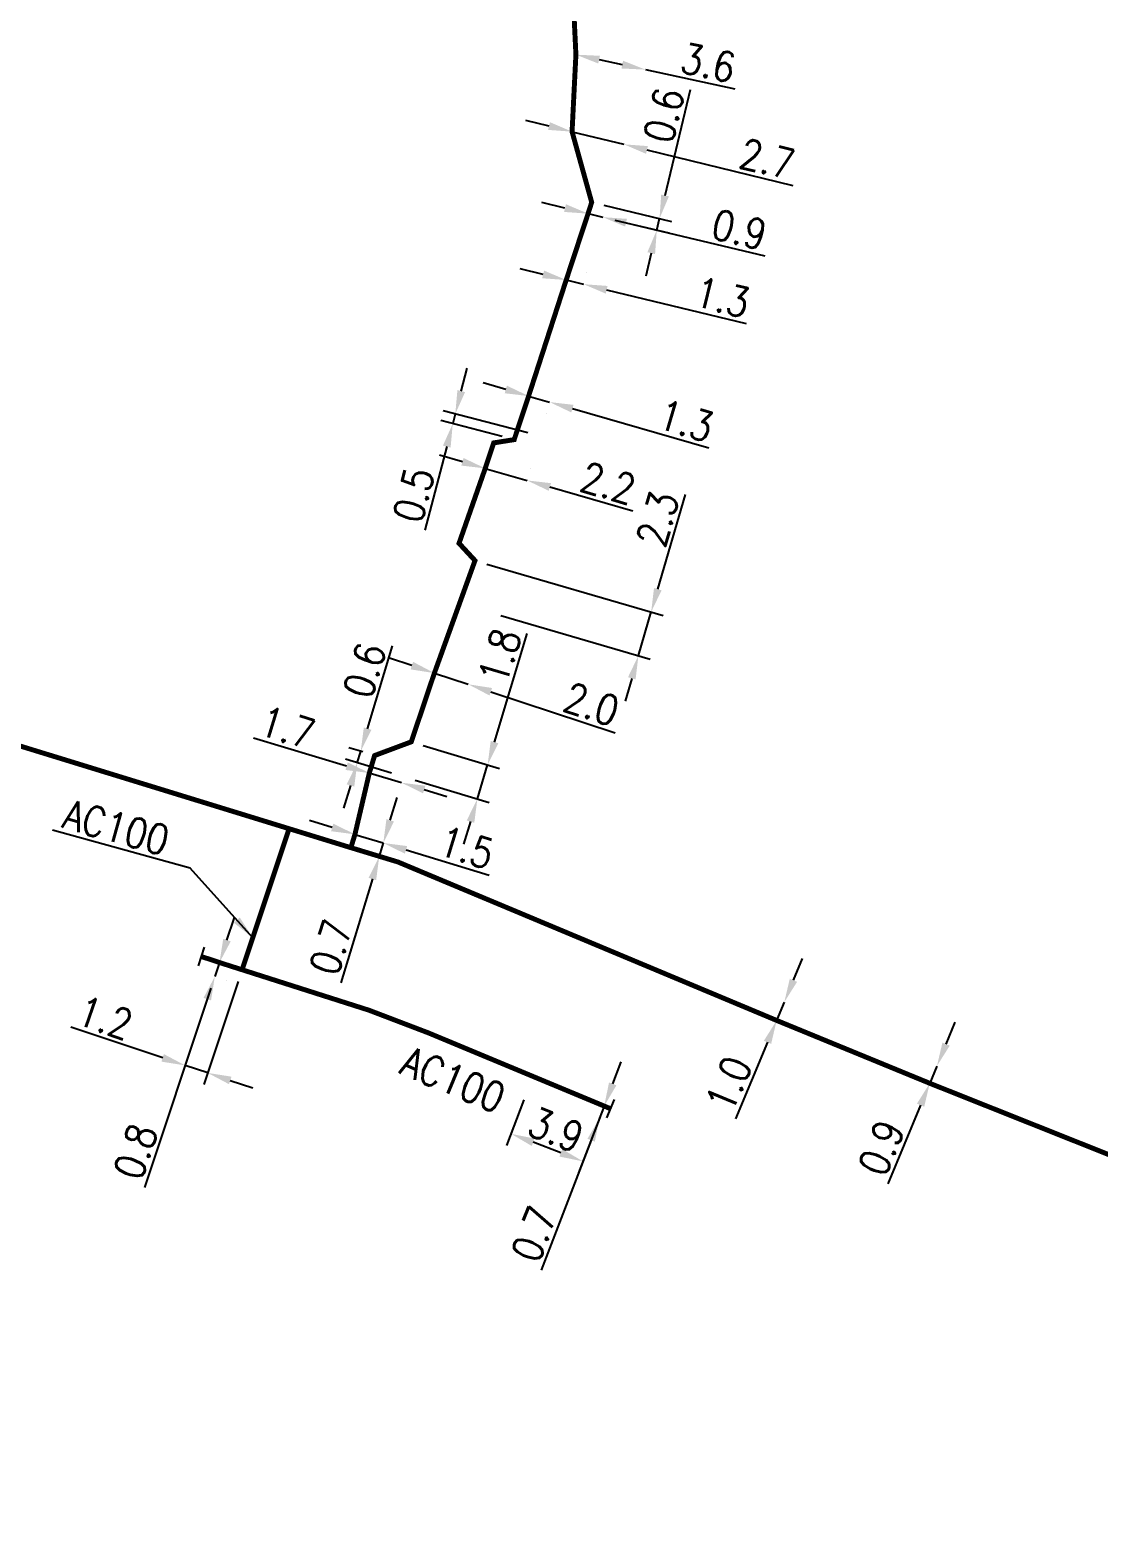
# Model space of a CAD drawing. Header units: millimetres. Extents: x 113999 to 115000, y 123996 to 125006.
# Drawn here: x 114418 to 114472, y 124821.9 to 124898.1 of the extents above; entities that cross this region are included whole.
import ezdxf
from ezdxf.enums import TextEntityAlignment as Align

# ---------------------------------------------------------------- set-up
doc = ezdxf.new("R2010")
doc.units = ezdxf.units.MM
doc.header["$PDMODE"] = 34
doc.linetypes.add('L_25_AP', pattern=[2000, 1000, 1000])
doc.linetypes.add('L_25_PE', pattern=[2000, 1000, 1000])
doc.layers.get('0').update_dxf_attribs({"linetype": 'CONTINUOUS'})
doc.layers.get('Defpoints').update_dxf_attribs({"linetype": 'CONTINUOUS'})
doc.layers.add('L_150', color=1, linetype='CONTINUOUS')
doc.layers.add('L_340', color=7, linetype='CONTINUOUS')
doc.styles.get("Standard").update_dxf_attribs({"font": 'romans.shx', "width": 0.85})
doc.dimstyles.get("Standard").update_dxf_attribs({"dimtxt": 1.5, "dimasz": 1.2, "dimexe": 0.625, "dimexo": 0.625, "dimgap": 0.25, "dimtad": 1, "dimdec": 1, "dimzin": 0, "dimdsep": 46, "dimtxsty": 'Standard', "dimcen": -0.5, "dimadec": 0, "dimazin": 0, "dimtfac": 1, "dimtdec": 1, "dimtmove": 0, "dimatfit": 3, "dimfxl": 0, "dimtolj": 1, "dimtzin": 0, "dimarcsym": 0})

# ---------------------------------------------------------------- blocks, each defined once
blk = doc.blocks.new('L_340_07')
at = {"color": 0, "linetype": 'Continuous', "const_width": 0.25, "flags": 128}
blk.add_lwpolyline([(0, 0), (0.35, 0)], dxfattribs=at)
at = {"color": 0, "linetype": 'Continuous', "flags": 128}
blk.add_lwpolyline([(0.35, -0.5), (0.35, 0.5)], dxfattribs=at)
at = {"color": 0, "linetype": 'Continuous', "width": 0.75, "flags": 3}
for tag, p in [('DEF_LEG', (0.723, -3.465)), ('DEF_COUP', (0.723, -5.965)), ('DEF_TYPE', (0.723, -8.465))]:
    blk.add_attdef(tag, text='', height=1.2, dxfattribs=at).set_placement(p, align=Align.MIDDLE)
blk = doc.blocks.new('*D97')
at = {"layer": 'Defpoints', "color": 0, "linetype": 'Continuous', "transparency": 16777216}
for p in [(114426.955, 124851.102), (114427.311, 124850.192), (114427.311, 124850.192)]:
    blk.add_point(p, dxfattribs=at)
at = {"layer": 'L_340', "color": 0, "linetype": 'Continuous', "lineweight": -2, "transparency": 16777216}
for p, q in [((114427.927, 124852.042), (114428.307, 124853.181)), ((114427.548, 124850.904), (114427.311, 124850.192)), ((114427.548, 124850.904), (114428.141, 124850.706)), ((114427.904, 124849.995), (114427.904, 124849.995)), ((114426.931, 124849.054), (114423.755, 124839.524))]:
    blk.add_line(p, q, dxfattribs=at)
at = {"layer": 'L_340', "color": 0, "linetype": 'Continuous', "transparency": 16777216}
for points in [[(114427.738, 124852.106), (114428.117, 124851.979), (114427.548, 124850.904)], [(114426.742, 124849.117), (114427.121, 124848.991), (114427.311, 124850.192)]]:
    blk.add_solid(points, dxfattribs=at)
at = {"layer": 'L_340', "color": 0, "linetype": 'Continuous', "transparency": 16777216, "insert": (114423.307, 124841.345), "char_height": 1.5, "attachment_point": 5, "rotation": 71.56511}
blk.add_mtext('\\A1;0.8', dxfattribs=at)
blk = doc.blocks.new('*D98')
at = {"layer": 'Defpoints', "color": 0, "linetype": 'Continuous', "transparency": 16777216}
for p in [(114428.691, 124850.539), (114427.311, 124850.192), (114425.813, 124845.7)]:
    blk.add_point(p, dxfattribs=at)
at = {"layer": 'L_150', "color": 0, "linetype": 'Continuous', "lineweight": -2, "transparency": 16777216}
for p, q in [((114428.494, 124849.946), (114426.754, 124844.727)), ((114427.113, 124849.6), (114425.616, 124845.107)), ((114424.675, 124846.079), (114420.024, 124847.629)), ((114426.952, 124845.32), (114425.813, 124845.7)), ((114428.09, 124844.941), (114429.228, 124844.561))]:
    blk.add_line(p, q, dxfattribs=at)
at = {"layer": 'L_150', "color": 0, "linetype": 'Continuous', "transparency": 16777216}
for points in [[(114424.738, 124846.269), (114424.612, 124845.889), (114425.813, 124845.7)], [(114428.153, 124845.13), (114428.027, 124844.751), (114426.952, 124845.32)]]:
    blk.add_solid(points, dxfattribs=at)
at = {"layer": 'L_150', "color": 0, "linetype": 'Continuous', "transparency": 16777216, "insert": (114421.758, 124848.105), "char_height": 1.5, "attachment_point": 5, "rotation": 341.56511}
blk.add_mtext('\\A1;1.2', dxfattribs=at)
blk = doc.blocks.new('*D204')
at = {"layer": 'Defpoints', "color": 0, "linetype": 'Continuous', "transparency": 16777216}
for p in [(114443.174, 124844.535), (114447.009, 124843.642), (114442.295, 124842.239)]:
    blk.add_point(p, dxfattribs=at)
at = {"layer": 'L_340', "color": 0, "linetype": 'Continuous', "lineweight": -2, "transparency": 16777216}
for p, q in [((114442.951, 124843.951), (114442.071, 124841.655)), ((114446.785, 124843.059), (114445.713, 124840.26)), ((114444.816, 124841.273), (114443.415, 124841.81))]:
    blk.add_line(p, q, dxfattribs=at)
at = {"layer": 'L_340', "color": 0, "linetype": 'Continuous', "transparency": 16777216}
for points in [[(114443.487, 124841.996), (114443.344, 124841.623), (114442.295, 124842.239)], [(114444.888, 124841.46), (114444.744, 124841.086), (114445.937, 124840.844)]]:
    blk.add_solid(points, dxfattribs=at)
at = {"layer": 'L_340', "color": 0, "linetype": 'Continuous', "transparency": 16777216, "insert": (114444.567, 124842.439), "char_height": 1.5, "attachment_point": 5, "rotation": 339.03958}
blk.add_mtext('\\A1;3.9', dxfattribs=at)
blk = doc.blocks.new('*D205')
at = {"layer": 'Defpoints', "color": 0, "linetype": 'Continuous', "transparency": 16777216}
for p in [(114463.839, 124845.668), (114463.839, 124845.668), (114463.475, 124844.795)]:
    blk.add_point(p, dxfattribs=at)
at = {"layer": 'L_150', "color": 0, "linetype": 'Continuous', "lineweight": -2, "transparency": 16777216}
for p, q in [((114464.302, 124846.775), (114464.764, 124847.883)), ((114463.839, 124845.668), (114463.475, 124844.795)), ((114463.013, 124843.688), (114461.352, 124839.71))]:
    blk.add_line(p, q, dxfattribs=at)
at = {"layer": 'L_150', "color": 0, "linetype": 'Continuous', "transparency": 16777216}
for points in [[(114464.117, 124846.852), (114464.486, 124846.698), (114463.839, 124845.668)], [(114462.828, 124843.765), (114463.197, 124843.611), (114463.475, 124844.795)]]:
    blk.add_solid(points, dxfattribs=at)
at = {"layer": 'L_150', "color": 0, "linetype": 'Continuous', "transparency": 16777216, "insert": (114461.028, 124841.531), "char_height": 1.5, "attachment_point": 5, "rotation": 67.33616}
blk.add_mtext('\\A1;0.9', dxfattribs=at)
blk = doc.blocks.new('*D206')
at = {"layer": 'Defpoints', "color": 0, "linetype": 'Continuous', "transparency": 16777216}
for p in [(114447.009, 124843.642), (114446.776, 124843.035), (114446.776, 124843.035)]:
    blk.add_point(p, dxfattribs=at)
at = {"layer": 'L_340', "color": 0, "linetype": 'Continuous', "lineweight": -2, "transparency": 16777216}
for p, q in [((114447.438, 124844.763), (114447.867, 124845.884)), ((114447.009, 124843.642), (114446.776, 124843.035)), ((114446.347, 124841.915), (114443.825, 124835.332))]:
    blk.add_line(p, q, dxfattribs=at)
at = {"layer": 'L_340', "color": 0, "linetype": 'Continuous', "transparency": 16777216}
for points in [[(114447.251, 124844.835), (114447.625, 124844.692), (114447.009, 124843.642)], [(114446.16, 124841.986), (114446.534, 124841.843), (114446.776, 124843.035)]]:
    blk.add_solid(points, dxfattribs=at)
at = {"layer": 'L_340', "color": 0, "linetype": 'Continuous', "transparency": 16777216, "insert": (114443.459, 124837.17), "char_height": 1.5, "attachment_point": 5, "rotation": 69.03958}
blk.add_mtext('\\A1;0.7', dxfattribs=at)
blk = doc.blocks.new('*D207')
at = {"layer": 'Defpoints', "color": 0, "linetype": 'Continuous', "transparency": 16777216}
for p in [(114456.117, 124848.897), (114456.117, 124848.897), (114455.732, 124847.975)]:
    blk.add_point(p, dxfattribs=at)
at = {"layer": 'L_150', "color": 0, "linetype": 'Continuous', "lineweight": -2, "transparency": 16777216}
for p, q in [((114456.579, 124850.005), (114457.042, 124851.112)), ((114456.117, 124848.897), (114455.732, 124847.975)), ((114455.269, 124846.867), (114453.655, 124843.002))]:
    blk.add_line(p, q, dxfattribs=at)
at = {"layer": 'L_150', "color": 0, "linetype": 'Continuous', "transparency": 16777216}
for points in [[(114456.395, 124850.082), (114456.764, 124849.928), (114456.117, 124848.897)], [(114455.085, 124846.944), (114455.454, 124846.79), (114455.732, 124847.975)]]:
    blk.add_solid(points, dxfattribs=at)
at = {"layer": 'L_150', "color": 0, "linetype": 'Continuous', "transparency": 16777216, "insert": (114453.308, 124844.766), "char_height": 1.5, "attachment_point": 5, "rotation": 67.33606}
blk.add_mtext('\\A1;1.0', dxfattribs=at)
blk = doc.blocks.new('*D488')
at = {"layer": 'Defpoints', "color": 0, "linetype": 'Continuous', "transparency": 16777216}
for p in [(114434.4, 124857.39), (114435.835, 124856.953), (114435.835, 124856.953)]:
    blk.add_point(p, dxfattribs=at)
at = {"layer": 'L_150', "color": 0, "linetype": 'Continuous', "lineweight": -2, "transparency": 16777216}
for p, q in [((114433.252, 124857.739), (114432.104, 124858.088)), ((114434.4, 124857.39), (114435.835, 124856.953)), ((114436.983, 124856.604), (114441.183, 124855.327))]:
    blk.add_line(p, q, dxfattribs=at)
at = {"layer": 'L_150', "color": 0, "linetype": 'Continuous', "transparency": 16777216}
for points in [[(114433.31, 124857.93), (114433.194, 124857.548), (114434.4, 124857.39)], [(114437.042, 124856.796), (114436.925, 124856.413), (114435.835, 124856.953)]]:
    blk.add_solid(points, dxfattribs=at)
at = {"layer": 'L_150', "color": 0, "linetype": 'Continuous', "transparency": 16777216, "insert": (114440.044, 124856.719), "char_height": 1.5, "attachment_point": 5, "rotation": 343.08407}
blk.add_mtext('\\A1;1.5', dxfattribs=at)
blk = doc.blocks.new('*D489')
at = {"layer": 'Defpoints', "color": 0, "linetype": 'Continuous', "transparency": 16777216}
for p in [(114434.195, 124856.715), (114435.835, 124856.953), (114435.835, 124856.953)]:
    blk.add_point(p, dxfattribs=at)
at = {"layer": 'L_150', "color": 0, "linetype": 'Continuous', "lineweight": -2, "transparency": 16777216}
for p, q in [((114436.185, 124858.101), (114436.534, 124859.249)), ((114435.237, 124857.135), (114435.237, 124857.135)), ((114435.835, 124856.953), (114435.63, 124856.279)), ((114434.793, 124856.533), (114436.228, 124856.097)), ((114435.281, 124855.131), (114433.682, 124849.872))]:
    blk.add_line(p, q, dxfattribs=at)
at = {"layer": 'L_150', "color": 0, "linetype": 'Continuous', "transparency": 16777216}
for points in [[(114435.993, 124858.16), (114436.376, 124858.043), (114435.835, 124856.953)], [(114435.09, 124855.189), (114435.472, 124855.073), (114435.63, 124856.279)]]:
    blk.add_solid(points, dxfattribs=at)
at = {"layer": 'L_150', "color": 0, "linetype": 'Continuous', "transparency": 16777216, "insert": (114433.186, 124851.68), "char_height": 1.5, "attachment_point": 5, "rotation": 73.08407}
blk.add_mtext('\\A1;0.7', dxfattribs=at)
blk = doc.blocks.new('*D490')
at = {"layer": 'Defpoints', "color": 0, "linetype": 'Continuous', "transparency": 16777216}
for p in [(114435.127, 124860.493), (114436.755, 124860.003), (114436.755, 124860.003)]:
    blk.add_point(p, dxfattribs=at)
at = {"layer": 'L_150', "color": 0, "linetype": 'Continuous', "lineweight": -2, "transparency": 16777216}
for p, q in [((114433.978, 124860.84), (114429.263, 124862.262)), ((114436.755, 124860.003), (114435.127, 124860.493)), ((114437.904, 124859.656), (114439.053, 124859.31))]:
    blk.add_line(p, q, dxfattribs=at)
at = {"layer": 'L_150', "color": 0, "linetype": 'Continuous', "transparency": 16777216}
for points in [[(114434.036, 124861.031), (114433.921, 124860.648), (114435.127, 124860.493)], [(114437.962, 124859.848), (114437.846, 124859.465), (114436.755, 124860.003)]]:
    blk.add_solid(points, dxfattribs=at)
at = {"layer": 'L_150', "color": 0, "linetype": 'Continuous', "transparency": 16777216, "insert": (114430.983, 124862.787), "char_height": 1.5, "attachment_point": 5, "rotation": 343.2198}
blk.add_mtext('\\A1;1.7', dxfattribs=at)
blk = doc.blocks.new('*D491')
at = {"layer": 'Defpoints', "color": 0, "linetype": 'Continuous', "transparency": 16777216}
for p in [(114435.394, 124861.377), (114434.52, 124861.014), (114436.848, 124860.312)]:
    blk.add_point(p, dxfattribs=at)
at = {"layer": 'L_150', "color": 0, "linetype": 'Continuous', "lineweight": -2, "transparency": 16777216}
for p, q in [((114435.04, 124862.737), (114436.302, 124866.922)), ((114436.25, 124860.492), (114433.922, 124861.194)), ((114434.796, 124861.557), (114434.095, 124861.769)), ((114434.52, 124861.014), (114434.693, 124861.588)), ((114434.174, 124859.865), (114433.827, 124858.716))]:
    blk.add_line(p, q, dxfattribs=at)
at = {"layer": 'L_150', "color": 0, "linetype": 'Continuous', "transparency": 16777216}
for points in [[(114434.848, 124862.795), (114435.231, 124862.679), (114434.693, 124861.588)], [(114433.982, 124859.923), (114434.365, 124859.807), (114434.52, 124861.014)]]:
    blk.add_solid(points, dxfattribs=at)
at = {"layer": 'L_150', "color": 0, "linetype": 'Continuous', "transparency": 16777216, "insert": (114434.887, 124865.693), "char_height": 1.5, "attachment_point": 5, "rotation": 73.2198}
blk.add_mtext('\\A1;0.6', dxfattribs=at)
blk = doc.blocks.new('*D492')
at = {"layer": 'Defpoints', "color": 0, "linetype": 'Continuous', "transparency": 16777216}
for p in [(114437.249, 124862.071), (114436.848, 124860.312), (114440.592, 124859.183)]:
    blk.add_point(p, dxfattribs=at)
at = {"layer": 'L_150', "color": 0, "linetype": 'Continuous', "lineweight": -2, "transparency": 16777216}
for p, q in [((114441.458, 124862.055), (114443.114, 124867.545)), ((114437.847, 124861.891), (114441.71, 124860.726)), ((114440.592, 124859.183), (114441.112, 124860.906)), ((114437.446, 124860.131), (114441.191, 124859.002)), ((114440.246, 124858.034), (114439.899, 124856.885))]:
    blk.add_line(p, q, dxfattribs=at)
at = {"layer": 'L_150', "color": 0, "linetype": 'Continuous', "transparency": 16777216}
for points in [[(114441.267, 124862.113), (114441.65, 124861.997), (114441.112, 124860.906)], [(114440.054, 124858.092), (114440.437, 124857.976), (114440.592, 124859.183)]]:
    blk.add_solid(points, dxfattribs=at)
at = {"layer": 'L_150', "color": 0, "linetype": 'Continuous', "transparency": 16777216, "insert": (114441.725, 124866.403), "char_height": 1.5, "attachment_point": 5, "rotation": 73.2198}
blk.add_mtext('\\A1;1.8', dxfattribs=at)
blk = doc.blocks.new('*D493')
at = {"layer": 'Defpoints', "color": 0, "linetype": 'Continuous', "transparency": 16777216}
for p in [(114438.418, 124865.549), (114440.132, 124864.982), (114440.132, 124864.982)]:
    blk.add_point(p, dxfattribs=at)
at = {"layer": 'L_150', "color": 0, "linetype": 'Continuous', "lineweight": -2, "transparency": 16777216}
for p, q in [((114437.279, 124865.926), (114436.14, 124866.303)), ((114438.418, 124865.549), (114440.132, 124864.982)), ((114441.271, 124864.605), (114447.558, 124862.525))]:
    blk.add_line(p, q, dxfattribs=at)
at = {"layer": 'L_150', "color": 0, "linetype": 'Continuous', "transparency": 16777216}
for points in [[(114437.342, 124866.116), (114437.216, 124865.736), (114438.418, 124865.549)], [(114441.334, 124864.795), (114441.208, 124864.415), (114440.132, 124864.982)]]:
    blk.add_solid(points, dxfattribs=at)
at = {"layer": 'L_150', "color": 0, "linetype": 'Continuous', "transparency": 16777216, "insert": (114446.367, 124863.972), "char_height": 1.5, "attachment_point": 5, "rotation": 341.69165}
blk.add_mtext('\\A1;2.0', dxfattribs=at)
blk = doc.blocks.new('*D494')
at = {"layer": 'Defpoints', "color": 0, "linetype": 'Continuous', "transparency": 16777216}
for p in [(114440.473, 124871.242), (114441.186, 124868.638), (114448.74, 124866.435)]:
    blk.add_point(p, dxfattribs=at)
at = {"layer": 'L_150', "color": 0, "linetype": 'Continuous', "lineweight": -2, "transparency": 16777216}
for p, q in [((114449.72, 124869.795), (114451.117, 124874.586)), ((114441.073, 124871.067), (114449.984, 124868.468)), ((114441.786, 124868.463), (114449.34, 124866.26)), ((114448.74, 124866.435), (114449.384, 124868.643)), ((114448.404, 124865.283), (114448.068, 124864.131))]:
    blk.add_line(p, q, dxfattribs=at)
at = {"layer": 'L_150', "color": 0, "linetype": 'Continuous', "transparency": 16777216}
for points in [[(114449.528, 124869.851), (114449.912, 124869.739), (114449.384, 124868.643)], [(114448.212, 124865.339), (114448.596, 124865.227), (114448.74, 124866.435)]]:
    blk.add_solid(points, dxfattribs=at)
at = {"layer": 'L_150', "color": 0, "linetype": 'Continuous', "transparency": 16777216, "insert": (114449.713, 124873.344), "char_height": 1.5, "attachment_point": 5, "rotation": 73.73972}
blk.add_mtext('\\A1;2.3', dxfattribs=at)
blk = doc.blocks.new('*D495')
at = {"layer": 'Defpoints', "color": 0, "linetype": 'Continuous', "transparency": 16777216}
for p in [(114440.991, 124875.907), (114443.105, 124875.298), (114443.105, 124875.298)]:
    blk.add_point(p, dxfattribs=at)
at = {"layer": 'L_150', "color": 0, "linetype": 'Continuous', "lineweight": -2, "transparency": 16777216}
for p, q in [((114439.838, 124876.239), (114438.685, 124876.572)), ((114441.165, 124876.508), (114441.165, 124876.508)), ((114440.991, 124875.907), (114443.105, 124875.298)), ((114443.279, 124875.898), (114443.279, 124875.898)), ((114444.258, 124874.965), (114448.459, 124873.755))]:
    blk.add_line(p, q, dxfattribs=at)
at = {"layer": 'L_150', "color": 0, "linetype": 'Continuous', "transparency": 16777216}
for points in [[(114439.894, 124876.432), (114439.783, 124876.047), (114440.991, 124875.907)], [(114444.314, 124875.158), (114444.203, 124874.773), (114443.105, 124875.298)]]:
    blk.add_solid(points, dxfattribs=at)
at = {"layer": 'L_150', "color": 0, "linetype": 'Continuous', "transparency": 16777216, "insert": (114447.212, 124875.155), "char_height": 1.5, "attachment_point": 5, "rotation": 343.92101}
blk.add_mtext('\\A1;2.2', dxfattribs=at)
blk = doc.blocks.new('*D496')
at = {"layer": 'Defpoints', "color": 0, "linetype": 'Continuous', "transparency": 16777216}
for p in [(114439.475, 124878.655), (114442.455, 124877.361), (114443.752, 124877.54)]:
    blk.add_point(p, dxfattribs=at)
at = {"layer": 'L_150', "color": 0, "linetype": 'Continuous', "lineweight": -2, "transparency": 16777216}
for p, q in [((114439.778, 124879.816), (114440.08, 124880.977)), ((114443.147, 124877.698), (114438.87, 124878.813)), ((114439.475, 124878.655), (114439.349, 124878.171)), ((114441.85, 124877.519), (114438.744, 124878.329)), ((114439.046, 124877.01), (114437.943, 124872.78))]:
    blk.add_line(p, q, dxfattribs=at)
at = {"layer": 'L_150', "color": 0, "linetype": 'Continuous', "transparency": 16777216}
for points in [[(114439.584, 124879.867), (114439.971, 124879.766), (114439.475, 124878.655)], [(114438.852, 124877.061), (114439.239, 124876.96), (114439.349, 124878.171)]]:
    blk.add_solid(points, dxfattribs=at)
at = {"layer": 'L_150', "color": 0, "linetype": 'Continuous', "transparency": 16777216, "insert": (114437.375, 124874.567), "char_height": 1.5, "attachment_point": 5, "rotation": 75.38602}
blk.add_mtext('\\A1;0.5', dxfattribs=at)
blk = doc.blocks.new('*D497')
at = {"layer": 'Defpoints', "color": 0, "linetype": 'Continuous', "transparency": 16777216}
for p in [(114443.185, 124879.567), (114444.248, 124879.261), (114444.248, 124879.261)]:
    blk.add_point(p, dxfattribs=at)
at = {"layer": 'L_150', "color": 0, "linetype": 'Continuous', "lineweight": -2, "transparency": 16777216}
for p, q in [((114442.032, 124879.899), (114440.879, 124880.232)), ((114443.185, 124879.567), (114444.248, 124879.261)), ((114444.075, 124878.66), (114444.075, 124878.66)), ((114445.401, 124878.928), (114452.301, 124876.939))]:
    blk.add_line(p, q, dxfattribs=at)
at = {"layer": 'L_150', "color": 0, "linetype": 'Continuous', "transparency": 16777216}
for points in [[(114442.087, 124880.091), (114441.976, 124879.707), (114443.185, 124879.567)], [(114445.456, 124879.12), (114445.345, 124878.736), (114444.248, 124879.261)]]:
    blk.add_solid(points, dxfattribs=at)
at = {"layer": 'L_150', "color": 0, "linetype": 'Continuous', "transparency": 16777216, "insert": (114451.142, 124878.314), "char_height": 1.5, "attachment_point": 5, "rotation": 343.92101}
blk.add_mtext('\\A1;1.3', dxfattribs=at)
blk = doc.blocks.new('*D498')
at = {"layer": 'Defpoints', "color": 0, "linetype": 'Continuous', "transparency": 16777216}
for p in [(114445.086, 124885.438), (114445.967, 124885.225), (114445.967, 124885.225)]:
    blk.add_point(p, dxfattribs=at)
at = {"layer": 'L_150', "color": 0, "linetype": 'Continuous', "lineweight": -2, "transparency": 16777216}
for p, q in [((114443.919, 124885.72), (114442.753, 124886.002)), ((114446.114, 124885.832), (114446.114, 124885.832)), ((114445.086, 124885.438), (114445.967, 124885.225)), ((114447.133, 124884.943), (114454.195, 124883.235))]:
    blk.add_line(p, q, dxfattribs=at)
at = {"layer": 'L_150', "color": 0, "linetype": 'Continuous', "transparency": 16777216}
for points in [[(114443.966, 124885.914), (114443.872, 124885.526), (114445.086, 124885.438)], [(114447.18, 124885.137), (114447.086, 124884.749), (114445.967, 124885.225)]]:
    blk.add_solid(points, dxfattribs=at)
at = {"layer": 'L_150', "color": 0, "linetype": 'Continuous', "transparency": 16777216, "insert": (114452.978, 124884.559), "char_height": 1.5, "attachment_point": 5, "rotation": 346.40694}
blk.add_mtext('\\A1;1.3', dxfattribs=at)
blk = doc.blocks.new('*D499')
at = {"layer": 'Defpoints', "color": 0, "linetype": 'Continuous', "transparency": 16777216}
for p in [(114446.192, 124888.796), (114446.944, 124888.616), (114446.944, 124888.616)]:
    blk.add_point(p, dxfattribs=at)
at = {"layer": 'L_150', "color": 0, "linetype": 'Continuous', "lineweight": -2, "transparency": 16777216}
for p, q in [((114445.025, 124889.076), (114443.858, 124889.355)), ((114446.338, 124889.404), (114446.338, 124889.404)), ((114446.192, 124888.796), (114446.944, 124888.616)), ((114447.09, 124889.224), (114447.09, 124889.224)), ((114448.111, 124888.336), (114455.127, 124886.656))]:
    blk.add_line(p, q, dxfattribs=at)
at = {"layer": 'L_150', "color": 0, "linetype": 'Continuous', "transparency": 16777216}
for points in [[(114445.072, 124889.27), (114444.979, 124888.881), (114446.192, 124888.796)], [(114448.158, 124888.531), (114448.065, 124888.142), (114446.944, 124888.616)]]:
    blk.add_solid(points, dxfattribs=at)
at = {"layer": 'L_150', "color": 0, "linetype": 'Continuous', "transparency": 16777216, "insert": (114453.847, 124887.991), "char_height": 1.5, "attachment_point": 5, "rotation": 346.52943}
blk.add_mtext('\\A1;0.9', dxfattribs=at)
blk = doc.blocks.new('*D500')
at = {"layer": 'Defpoints', "color": 0, "linetype": 'Continuous', "transparency": 16777216}
for p in [(114446.376, 124889.369), (114446.944, 124888.616), (114449.667, 124887.964)]:
    blk.add_point(p, dxfattribs=at)
at = {"layer": 'L_150', "color": 0, "linetype": 'Continuous', "lineweight": -2, "transparency": 16777216}
for p, q in [((114450.086, 124889.714), (114451.372, 124895.082)), ((114446.984, 124889.223), (114450.415, 124888.402)), ((114447.552, 124888.47), (114450.275, 124887.818)), ((114449.667, 124887.964), (114449.807, 124888.547)), ((114449.387, 124886.797), (114449.108, 124885.63))]:
    blk.add_line(p, q, dxfattribs=at)
at = {"layer": 'L_150', "color": 0, "linetype": 'Continuous', "transparency": 16777216}
for points in [[(114449.892, 124889.761), (114450.281, 124889.668), (114449.807, 124888.547)], [(114449.193, 124886.843), (114449.582, 124886.75), (114449.667, 124887.964)]]:
    blk.add_solid(points, dxfattribs=at)
at = {"layer": 'L_150', "color": 0, "linetype": 'Continuous', "transparency": 16777216, "insert": (114450.03, 124893.773), "char_height": 1.5, "attachment_point": 5, "rotation": 76.52943}
blk.add_mtext('\\A1;0.6', dxfattribs=at)
blk = doc.blocks.new('*D501')
at = {"layer": 'Defpoints', "color": 0, "linetype": 'Continuous', "transparency": 16777216}
for p in [(114445.383, 124892.942), (114448.006, 124892.302), (114448.006, 124892.302)]:
    blk.add_point(p, dxfattribs=at)
at = {"layer": 'L_150', "color": 0, "linetype": 'Continuous', "lineweight": -2, "transparency": 16777216}
for p, q in [((114444.217, 124893.227), (114443.051, 124893.511)), ((114445.383, 124892.942), (114448.006, 124892.302)), ((114449.172, 124892.017), (114456.552, 124890.216))]:
    blk.add_line(p, q, dxfattribs=at)
at = {"layer": 'L_150', "color": 0, "linetype": 'Continuous', "transparency": 16777216}
for points in [[(114444.265, 124893.421), (114444.17, 124893.032), (114445.383, 124892.942)], [(114449.219, 124892.212), (114449.124, 124891.823), (114448.006, 124892.302)]]:
    blk.add_solid(points, dxfattribs=at)
at = {"layer": 'L_150', "color": 0, "linetype": 'Continuous', "transparency": 16777216, "insert": (114455.249, 124891.564), "char_height": 1.5, "attachment_point": 5, "rotation": 346.28443}
blk.add_mtext('\\A1;2.7', dxfattribs=at)
blk = doc.blocks.new('*D502')
at = {"layer": 'Defpoints', "color": 0, "linetype": 'Continuous', "transparency": 16777216}
for p in [(114445.577, 124896.838), (114449.096, 124896.083), (114449.096, 124896.083)]:
    blk.add_point(p, dxfattribs=at)
at = {"layer": 'L_150', "color": 0, "linetype": 'Continuous', "lineweight": -2, "transparency": 16777216}
for p, q in [((114446.75, 124896.586), (114447.923, 124896.334)), ((114449.096, 124896.083), (114453.61, 124895.114))]:
    blk.add_line(p, q, dxfattribs=at)
at = {"layer": 'L_150', "color": 0, "linetype": 'Continuous', "transparency": 16777216}
for points in [[(114446.792, 124896.782), (114446.708, 124896.391), (114445.577, 124896.838)], [(114447.965, 124896.53), (114447.881, 124896.139), (114449.096, 124896.083)]]:
    blk.add_solid(points, dxfattribs=at)
at = {"layer": 'L_150', "color": 0, "linetype": 'Continuous', "transparency": 16777216, "insert": (114452.269, 124896.424), "char_height": 1.5, "attachment_point": 5, "rotation": 347.8867}
blk.add_mtext('\\A1;3.6', dxfattribs=at)

msp = doc.modelspace()

# ---------------------------------------------------------------- linework, layer by layer
at = {"layer": 'L_150', "linetype": 'L_25_PE', "flags": 128}
msp.add_lwpolyline([(114442.977, 124931.253, 0.25, 0.25, 0), (114444.652, 124922.767, 0.25, 0.25, 0), (114445.328, 124902.106, 0.25, 0.25, 0), (114445.577, 124896.838, 0.25, 0.25, 0), (114445.383, 124892.942, 0.25, 0.25, 0), (114446.376, 124889.369, 0.25, 0.25, 0), (114446.192, 124888.796, 0.25, 0.25, 0), (114445.086, 124885.438, 0.25, 0.25, 0), (114443.185, 124879.567, 0.25, 0.25, 0), (114442.455, 124877.361, 0.25, 0.25, 0), (114441.418, 124877.196, 0.25, 0.25, 0), (114440.991, 124875.907, 0.25, 0.25, 0), (114439.665, 124872.117, 0.25, 0.25, 0), (114440.473, 124871.242, 0.25, 0.25, 0), (114438.418, 124865.549, 0.25, 0.25, 0), (114437.249, 124862.071, 0.25, 0.25, 0), (114435.394, 124861.377, 0.25, 0.25, 0), (114435.127, 124860.493, 0.25, 0.25, 0), (114434.4, 124857.39, 0.25, 0.25, 0), (114434.195, 124856.715, 0, 0, 0)], format="xyseb", dxfattribs=at)
at = {"layer": 'L_150', "linetype": 'L_25_AP', "ltscale": 0.5, "const_width": 0.25}
for points in [[(114416.91, 124862.03), (114431.07, 124857.676), (114434.195, 124856.715), (114436.576, 124855.991), (114455.732, 124847.975), (114463.475, 124844.795), (114483.466, 124836.827), (114510.657, 124825.412), (114517.527, 124822.507), (114518.982, 124822.534), (114525.518, 124823.266), (114529.716, 124823.736), (114531.031, 124822.07)], [(114428.691, 124850.539), (114431.07, 124857.676)], [(114426.955, 124851.102), (114427.548, 124850.904), (114428.691, 124850.539), (114435.115, 124848.49), (114438.112, 124847.346), (114447.009, 124843.642)]]:
    msp.add_lwpolyline(points, dxfattribs=at)

# ---------------------------------------------------------------- block references
at = {"layer": 'L_340'}
for p, rotation in [((114426.955, 124851.102), 162.6029045038635), ((114447.009, 124843.642), 337.4102495656189)]:
    msp.add_blockref('L_340_07', p, dxfattribs=dict(at, rotation=rotation))

# ---------------------------------------------------------------- texts
at = {"layer": 'L_150', "linetype": 'Continuous', "width": 0.85}
msp.add_text('AC100', height=1.5, rotation=337.39846, dxfattribs=at).set_placement((114436.58, 124845.33))
at = {"layer": 'L_150', "linetype": 'Continuous', "insert": (114424.732, 124856.302), "char_height": 1.5, "attachment_point": 9, "rotation": 344.54622}
msp.add_mtext('\\A1;AC100', dxfattribs=at)

# ---------------------------------------------------------------- dimensions: what is measured, and where the dimension line sits
at = {"layer": 'L_150', "linetype": 'Continuous'}
for base, p1, p2, angle, text, picture, middle in [((114449.096, 124896.083), (114445.577, 124896.838), (114449.096, 124896.083), 167.8867, '3.6', '*D502', (114452.06, 124895.447)), ((114449.667, 124887.964), (114446.376, 124889.369), (114446.944, 124888.616), 76.52943, '0.6', '*D500', (114451.003, 124893.54)), ((114448.006, 124892.302), (114445.383, 124892.942), (114448.006, 124892.302), 166.28443, '2.7', '*D501', (114455.012, 124890.592)), ((114446.944, 124888.616), (114446.192, 124888.796), (114446.944, 124888.616), 166.52943, '0.9', '*D499', (114453.615, 124887.018)), ((114445.967, 124885.225), (114445.086, 124885.438), (114445.967, 124885.225), 166.40694, '1.3', '*D498', (114452.743, 124883.587)), ((114439.475, 124878.655), (114442.455, 124877.361), (114443.752, 124877.54), 255.38602, '0.5', '*D496', (114438.343, 124874.315)), ((114444.248, 124879.261), (114443.185, 124879.567), (114444.248, 124879.261), 163.92101, '1.3', '*D497', (114450.865, 124877.353)), ((114443.105, 124875.298), (114440.991, 124875.907), (114443.105, 124875.298), 163.92101, '2.2', '*D495', (114446.935, 124874.194)), ((114448.74, 124866.435), (114440.473, 124871.242), (114441.186, 124868.638), 73.73972, '2.3', '*D494', (114450.673, 124873.064)), ((114440.592, 124859.183), (114437.249, 124862.071), (114436.848, 124860.312), 73.2198, '1.8', '*D492', (114442.682, 124866.114)), ((114434.52, 124861.014), (114435.394, 124861.377), (114436.848, 124860.312), 73.2198, '0.6', '*D491', (114435.844, 124865.404)), ((114440.132, 124864.982), (114438.418, 124865.549), (114440.132, 124864.982), 161.69165, '2.0', '*D493', (114446.053, 124863.023)), ((114436.755, 124860.003), (114435.127, 124860.493), (114436.755, 124860.003), 163.2198, '1.7', '*D490', (114430.694, 124861.83))]:
    dim = msp.add_linear_dim(base=base, p1=p1, p2=p2, angle=angle, text=text, dimstyle='Standard', dxfattribs=at)
    dim.commit()
    dim.dimension.update_dxf_attribs({"geometry": picture, "text_midpoint": middle, "dimtype": 160})
for base, p1, p2, angle, picture, middle in [((114435.835, 124856.953), (114434.195, 124856.715), (114435.835, 124856.953), 253.08407, '*D489', (114434.143, 124851.389)), ((114435.835, 124856.953), (114434.4, 124857.39), (114435.835, 124856.953), 163.08407, '*D488', (114439.753, 124855.762)), ((114425.813, 124845.7), (114428.691, 124850.539), (114427.311, 124850.192), 341.56511, '*D98', (114421.441, 124847.157)), ((114456.117, 124848.897), (114455.732, 124847.975), (114456.117, 124848.897), 247.33606, '*D207', (114454.231, 124844.381)), ((114463.839, 124845.668), (114463.475, 124844.795), (114463.839, 124845.668), 247.33616, '*D205', (114461.951, 124841.145))]:
    dim = msp.add_linear_dim(base=base, p1=p1, p2=p2, angle=angle, dimstyle='Standard', dxfattribs=at)
    dim.commit()
    dim.dimension.update_dxf_attribs({"geometry": picture, "text_midpoint": middle, "dimtype": 160})
at = {"layer": 'L_340', "linetype": 'Continuous'}
for base, p1, p2, angle, picture, middle in [((114427.31082, 124850.1925), (114426.95506, 124851.10165), (114427.31082, 124850.1925), 71.56511, '*D97', (114424.25618, 124841.02855)), ((114446.77617, 124843.0355), (114447.00869, 124843.64248), (114446.77617, 124843.0355), 69.03958, '*D206', (114444.39238, 124836.81266)), ((114442.295, 124842.239), (114447.009, 124843.642), (114443.174, 124844.535), 339.03958, '*D204', (114444.209, 124841.505))]:
    dim = msp.add_linear_dim(base=base, p1=p1, p2=p2, angle=angle, dimstyle='Standard', dxfattribs=at)
    dim.commit()
    dim.dimension.update_dxf_attribs({"geometry": picture, "text_midpoint": middle, "dimtype": 160})

# ---------------------------------------------------------------- leaders
at = {"layer": 'L_150', "linetype": 'Continuous', "annotation_type": 0, "has_hookline": 1, "hookline_direction": 1, "text_width": 5.768, "horizontal_direction": (0.963846, -0.266461, 0)}
msp.add_leader([(114429.231, 124852.157), (114426.063, 124855.675), (114424.906, 124855.995)], dimstyle='Standard', dxfattribs=at)

doc.saveas('drawing.dxf')
